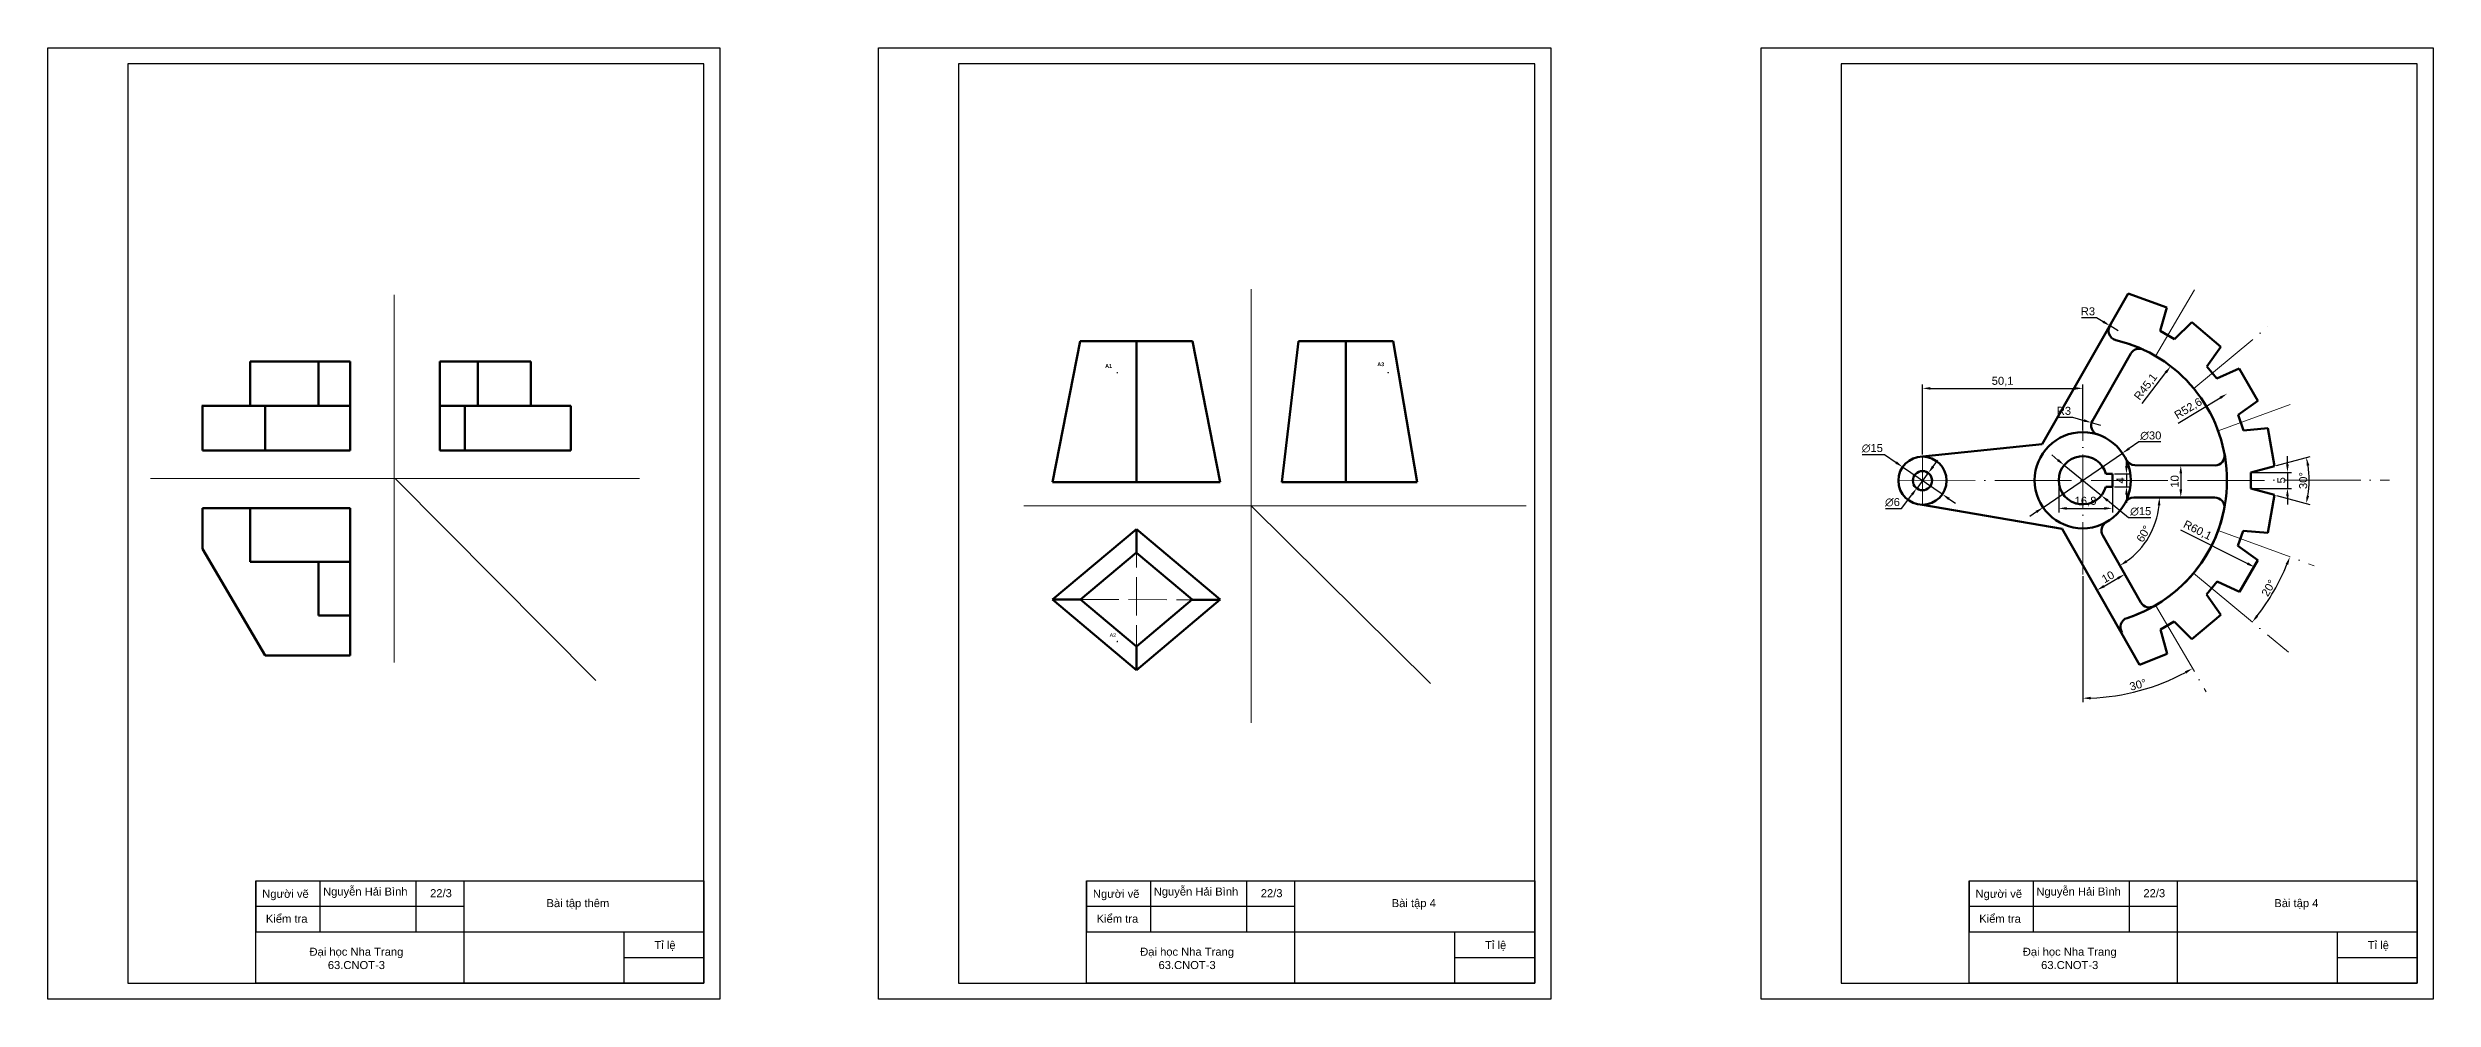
# Model space of a CAD drawing. Header units: millimetres. Extents: x 760 to 4139, y 0 to 297.
# Drawn here: x 760 to 1505, y 0 to 297 of the extents above; entities that cross this region are included whole.
import ezdxf

# ---------------------------------------------------------------- set-up
doc = ezdxf.new("R2010")
doc.units = ezdxf.units.MM
doc.linetypes.add('ACAD_ISO02W100', pattern=[15, 12, -3])
doc.linetypes.add('ACAD_ISO04W100', pattern=[30, 24, -3, 0, -3])
for name, color, linetype, lineweight in [('liendam', 10, 'Continuous', 50), ('net dut', 50, 'ACAD_ISO02W100', 20), ('net manh', 193, 'Continuous', 20), ('truc', 130, 'ACAD_ISO04W100', 20)]:
    doc.layers.add(name, color=color, linetype=linetype, lineweight=lineweight)
doc.styles.add('chu1', font='arial.ttf')
doc.styles.get("Standard").update_dxf_attribs({"font": 'arial.ttf'})
doc.dimstyles.new('ISO-25', dxfattribs={"dimtxt": 2.5, "dimasz": 2.5, "dimexe": 1.25, "dimexo": 0.625, "dimtad": 1, "dimtoh": 1, "dimdec": 1, "dimtxsty": 'Standard', "dimcen": 2.5, "dimclrd": 256, "dimclre": 256, "dimclrt": 256, "dimadec": 0, "dimazin": 0, "dimtfac": 1, "dimtdec": 1, "dimtmove": 0, "dimatfit": 3, "dimfxl": 1, "dimarcsym": 0})

# ---------------------------------------------------------------- blocks, each defined once
blk = doc.blocks.new('*D5')
at = {"lineweight": -2, "transparency": 16777216}
for p, q in [((1387.36, 181.74), (1392.01, 181.74)), ((1392.01, 181.74), (1395.63, 180.67)), ((1400.9, 179.1), (1398.02, 179.96))]:
    blk.add_line(p, q, dxfattribs=at)
at = {"transparency": 16777216}
blk.add_solid([(1395.75, 181.07), (1395.51, 180.27), (1398.02, 179.96)], dxfattribs=at)
at = {"layer": 'Defpoints', "color": 0, "transparency": 16777216}
for p in [(1398.02, 179.96), (1400.9, 179.1)]:
    blk.add_point(p, dxfattribs=at)
at = {"transparency": 16777216, "insert": (1389.37, 183.65), "char_height": 2.5, "attachment_point": 5}
blk.add_mtext('R3', dxfattribs=at)
blk = doc.blocks.new('*D6')
at = {"lineweight": -2, "transparency": 16777216}
for p, q in [((1347, 164.27), (1343.38, 159.47)), ((1348.5, 166.27), (1350, 168.26)), ((1338.62, 153.15), (1341.88, 157.47)), ((1333.64, 153.15), (1338.62, 153.15))]:
    blk.add_line(p, q, dxfattribs=at)
at = {"transparency": 16777216}
for points in [[(1348.17, 166.52), (1348.83, 166.02), (1347, 164.27)], [(1341.55, 157.72), (1342.21, 157.22), (1343.38, 159.47)]]:
    blk.add_solid(points, dxfattribs=at)
at = {"layer": 'Defpoints', "color": 0, "transparency": 16777216}
for p in [(1347, 164.27), (1343.38, 159.47)]:
    blk.add_point(p, dxfattribs=at)
at = {"transparency": 16777216, "insert": (1335.82, 155.12), "char_height": 2.5, "attachment_point": 5}
blk.add_mtext('∅6', dxfattribs=at)
blk = doc.blocks.new('*D7')
at = {"lineweight": -2, "transparency": 16777216}
for p, q in [((1326.37, 170.01), (1333.31, 170.01)), ((1333.31, 170.01), (1336.93, 167.53)), ((1351.38, 157.62), (1338.99, 166.12)), ((1353.44, 156.21), (1355.51, 154.8))]:
    blk.add_line(p, q, dxfattribs=at)
at = {"transparency": 16777216}
for points in [[(1337.17, 167.87), (1336.7, 167.19), (1338.99, 166.12)], [(1353.68, 156.55), (1353.21, 155.87), (1351.38, 157.62)]]:
    blk.add_solid(points, dxfattribs=at)
at = {"layer": 'Defpoints', "color": 0, "transparency": 16777216}
for p in [(1338.99, 166.12), (1351.38, 157.62)]:
    blk.add_point(p, dxfattribs=at)
at = {"transparency": 16777216, "insert": (1329.53, 171.98), "char_height": 2.5, "attachment_point": 5}
blk.add_mtext('∅15', dxfattribs=at)
blk = doc.blocks.new('*D8')
at = {"lineweight": -2, "transparency": 16777216}
for p, q in [((1394.86, 212.82), (1399.51, 212.82)), ((1399.51, 212.82), (1401.64, 211.51)), ((1406.32, 208.63), (1403.77, 210.2))]:
    blk.add_line(p, q, dxfattribs=at)
at = {"transparency": 16777216}
blk.add_solid([(1401.86, 211.86), (1401.42, 211.15), (1403.77, 210.2)], dxfattribs=at)
at = {"layer": 'Defpoints', "color": 0, "transparency": 16777216}
for p in [(1403.77, 210.2), (1406.32, 208.63)]:
    blk.add_point(p, dxfattribs=at)
at = {"transparency": 16777216, "insert": (1396.87, 214.72), "char_height": 2.5, "attachment_point": 5}
blk.add_mtext('R3', dxfattribs=at)
blk = doc.blocks.new('*D15')
at = {"lineweight": -2, "transparency": 16777216}
for p, q in [((1387.49, 168.31), (1385.56, 169.89)), ((1389.43, 166.73), (1401.07, 157.24)), ((1409.59, 150.3), (1403.01, 155.66)), ((1416.53, 150.3), (1409.59, 150.3))]:
    blk.add_line(p, q, dxfattribs=at)
at = {"transparency": 16777216}
for points in [[(1387.76, 168.63), (1387.23, 167.99), (1389.43, 166.73)], [(1403.28, 155.99), (1402.75, 155.34), (1401.07, 157.24)]]:
    blk.add_solid(points, dxfattribs=at)
at = {"layer": 'Defpoints', "color": 0, "transparency": 16777216}
for p in [(1389.43, 166.73), (1401.07, 157.24)]:
    blk.add_point(p, dxfattribs=at)
at = {"transparency": 16777216, "insert": (1413.37, 152.27), "char_height": 2.5, "attachment_point": 5}
blk.add_mtext('∅15', dxfattribs=at)
blk = doc.blocks.new('*D16')
at = {"lineweight": -2, "transparency": 16777216}
for p, q in [((1412.74, 173.94), (1409.72, 171.87)), ((1419.66, 173.94), (1412.74, 173.94)), ((1382.85, 153.51), (1407.65, 170.46)), ((1380.79, 152.1), (1378.72, 150.69))]:
    blk.add_line(p, q, dxfattribs=at)
at = {"transparency": 16777216}
for points in [[(1409.48, 172.22), (1409.95, 171.53), (1407.65, 170.46)], [(1380.55, 152.45), (1381.02, 151.76), (1382.85, 153.51)]]:
    blk.add_solid(points, dxfattribs=at)
at = {"layer": 'Defpoints', "color": 0, "transparency": 16777216}
for p in [(1407.65, 170.46), (1382.85, 153.51)]:
    blk.add_point(p, dxfattribs=at)
at = {"transparency": 16777216, "insert": (1416.51, 175.91), "char_height": 2.5, "attachment_point": 5}
blk.add_mtext('∅30', dxfattribs=at)
blk = doc.blocks.new('*D17')
at = {"lineweight": -2, "transparency": 16777216}
for p, q in [((1405.13, 163.96), (1410.16, 163.96)), ((1408.91, 166.46), (1408.91, 168.96)), ((1408.91, 163.96), (1408.91, 159.95)), ((1405.13, 159.95), (1410.16, 159.95)), ((1408.91, 157.45), (1408.91, 154.95))]:
    blk.add_line(p, q, dxfattribs=at)
at = {"transparency": 16777216}
for points in [[(1408.49, 166.46), (1409.32, 166.46), (1408.91, 163.96)], [(1408.49, 157.45), (1409.32, 157.45), (1408.91, 159.95)]]:
    blk.add_solid(points, dxfattribs=at)
at = {"layer": 'Defpoints', "color": 0, "transparency": 16777216}
for p in [(1404.5, 163.96), (1404.51, 159.95), (1408.91, 159.95)]:
    blk.add_point(p, dxfattribs=at)
at = {"transparency": 16777216, "insert": (1407.03, 161.96), "char_height": 2.5, "attachment_point": 5, "rotation": 90}
blk.add_mtext('4', dxfattribs=at)
blk = doc.blocks.new('*D18')
at = {"lineweight": -2, "transparency": 16777216}
for p, q in [((1387.74, 161.4), (1387.74, 151.97)), ((1404.5, 161.3), (1404.5, 151.97)), ((1390.24, 153.22), (1402, 153.22))]:
    blk.add_line(p, q, dxfattribs=at)
at = {"transparency": 16777216}
for points in [[(1390.24, 153.64), (1390.24, 152.8), (1387.74, 153.22)], [(1402, 153.64), (1402, 152.8), (1404.5, 153.22)]]:
    blk.add_solid(points, dxfattribs=at)
at = {"layer": 'Defpoints', "color": 0, "transparency": 16777216}
for p in [(1387.74, 162.02), (1404.5, 161.93), (1404.5, 153.22)]:
    blk.add_point(p, dxfattribs=at)
at = {"transparency": 16777216, "insert": (1396.12, 155.35), "char_height": 2.5, "attachment_point": 5}
blk.add_mtext('16,8', dxfattribs=at)
blk = doc.blocks.new('*D9')
at = {"lineweight": -2, "transparency": 16777216}
for p, q in [((1345.19, 170), (1345.19, 191.93)), ((1347.69, 190.68), (1392.75, 190.68)), ((1395.25, 177.63), (1395.25, 191.93))]:
    blk.add_line(p, q, dxfattribs=at)
at = {"transparency": 16777216}
for points in [[(1347.69, 191.1), (1347.69, 190.26), (1345.19, 190.68)], [(1392.75, 191.1), (1392.75, 190.26), (1395.25, 190.68)]]:
    blk.add_solid(points, dxfattribs=at)
at = {"layer": 'Defpoints', "color": 0, "transparency": 16777216}
for p in [(1395.25, 190.68), (1395.25, 177.01), (1345.19, 169.38)]:
    blk.add_point(p, dxfattribs=at)
at = {"transparency": 16777216, "insert": (1370.22, 192.81), "char_height": 2.5, "attachment_point": 5}
blk.add_mtext('50,1', dxfattribs=at)
blk = doc.blocks.new('*D10')
at = {"lineweight": -2, "transparency": 16777216}
blk.add_line((1413.79, 185.97), (1421.2, 195.6), dxfattribs=at)
blk.add_arc((1395.25, 161.87), 45.06, 349.49356, 54.02035, dxfattribs=at)
at = {"transparency": 16777216}
blk.add_solid([(1420.87, 195.86), (1421.53, 195.35), (1422.73, 197.58)], dxfattribs=at)
at = {"layer": 'Defpoints', "color": 0, "transparency": 16777216}
for p in [(1422.73, 197.58), (1395.25, 161.87)]:
    blk.add_point(p, dxfattribs=at)
at = {"transparency": 16777216, "insert": (1415.05, 191.09), "char_height": 2.5, "attachment_point": 5, "rotation": 52.43086}
blk.add_mtext('R45,1', dxfattribs=at)
blk = doc.blocks.new('*D0')
at = {"lineweight": -2, "transparency": 16777216}
blk.add_line((1425.04, 179.84), (1438.2, 187.73), dxfattribs=at)
at = {"transparency": 16777216}
blk.add_solid([(1437.98, 188.08), (1438.41, 187.37), (1440.34, 189.01)], dxfattribs=at)
at = {"layer": 'Defpoints', "color": 0, "transparency": 16777216}
for p in [(1440.34, 189.01), (1395.25, 161.99)]:
    blk.add_point(p, dxfattribs=at)
at = {"transparency": 16777216, "insert": (1428.29, 184.27), "char_height": 2.5, "attachment_point": 5, "rotation": 30.93704}
blk.add_mtext('R52,6', dxfattribs=at)
blk = doc.blocks.new('*D1')
at = {"lineweight": -2, "transparency": 16777216}
blk.add_line((1425.78, 146.53), (1446.7, 136.02), dxfattribs=at)
at = {"transparency": 16777216}
blk.add_solid([(1446.89, 136.39), (1446.51, 135.64), (1448.93, 134.89)], dxfattribs=at)
at = {"layer": 'Defpoints', "color": 0, "transparency": 16777216}
for p in [(1395.25, 161.87), (1448.93, 134.89)]:
    blk.add_point(p, dxfattribs=at)
at = {"transparency": 16777216, "insert": (1431.05, 146.26), "char_height": 2.5, "attachment_point": 5, "rotation": 333.31984}
blk.add_mtext('R60,1', dxfattribs=at)
blk = doc.blocks.new('*D11')
at = {"lineweight": -2, "transparency": 16777216}
for p, q in [((1448.39, 164.47), (1460.45, 164.47)), ((1459.2, 166.97), (1459.2, 169.47)), ((1459.2, 164.47), (1459.2, 159.47)), ((1448.39, 159.47), (1460.45, 159.47)), ((1459.2, 156.97), (1459.2, 154.47))]:
    blk.add_line(p, q, dxfattribs=at)
at = {"transparency": 16777216}
for points in [[(1458.79, 166.97), (1459.62, 166.97), (1459.2, 164.47)], [(1458.79, 156.97), (1459.62, 156.97), (1459.2, 159.47)]]:
    blk.add_solid(points, dxfattribs=at)
at = {"layer": 'Defpoints', "color": 0, "transparency": 16777216}
for p in [(1447.76, 164.47), (1447.76, 159.47), (1459.2, 159.47)]:
    blk.add_point(p, dxfattribs=at)
at = {"transparency": 16777216, "insert": (1457.31, 161.97), "char_height": 2.5, "attachment_point": 5, "rotation": 90}
blk.add_mtext('5', dxfattribs=at)
blk = doc.blocks.new('*D12')
at = {"lineweight": -2, "transparency": 16777216}
for p, q in [((1455.76, 166.6), (1466.31, 169.4)), ((1455.77, 157.27), (1466.24, 154.39))]:
    blk.add_line(p, q, dxfattribs=at)
blk.add_arc((1438.5, 162.01), 27.52, 349.84286, 9.66561, dxfattribs=at)
at = {"transparency": 16777216}
for points in [[(1465.22, 166.54), (1466.04, 166.72), (1465.1, 169.08)], [(1465.99, 157.07), (1465.18, 157.25), (1465.04, 154.72)]]:
    blk.add_solid(points, dxfattribs=at)
at = {"layer": 'Defpoints', "color": 0, "transparency": 16777216}
for p in [(1447.76, 164.47), (1455.16, 166.44), (1447.76, 159.47), (1455.17, 157.43), (1465.9, 159.48)]:
    blk.add_point(p, dxfattribs=at)
at = {"transparency": 16777216, "insert": (1464.12, 161.9), "char_height": 2.5, "attachment_point": 5, "rotation": 89.75424}
blk.add_mtext('30°', dxfattribs=at)
blk = doc.blocks.new('*D13')
at = {"lineweight": -2, "transparency": 16777216}
blk.add_line((1395.25, 132.01), (1395.25, 92.71), dxfattribs=at)
blk.add_arc((1395.25, 161.83), 67.87, 272.1106, 298.22358, dxfattribs=at)
at = {"transparency": 16777216}
for points in [[(1427.15, 102.39), (1427.55, 101.66), (1429.53, 103.25)], [(1397.76, 93.59), (1397.75, 94.42), (1395.25, 93.96)]]:
    blk.add_solid(points, dxfattribs=at)
at = {"layer": 'Defpoints', "color": 0, "transparency": 16777216}
for p in [(1395.25, 191.11), (1395.25, 132.63), (1417.99, 122.97), (1407.17, 95.01), (1433.81, 95.94)]:
    blk.add_point(p, dxfattribs=at)
at = {"transparency": 16777216, "insert": (1412.51, 98.16), "char_height": 2.5, "attachment_point": 5, "rotation": 15.16709}
blk.add_mtext('30°', dxfattribs=at)
blk = doc.blocks.new('*D14')
at = {"lineweight": -2, "transparency": 16777216}
blk.add_arc((1395.07, 161.99), 69.15, 322.28715, 337.71783, dxfattribs=at)
at = {"transparency": 16777216}
for points in [[(1458.67, 135.92), (1459.44, 135.61), (1459.96, 138.09)], [(1450.1, 119.42), (1449.45, 119.95), (1448.21, 117.73)]]:
    blk.add_solid(points, dxfattribs=at)
at = {"layer": 'Defpoints', "color": 0, "transparency": 16777216}
for p in [(1437.55, 146.34), (1467.52, 135.31), (1429.86, 133.01), (1452.89, 124.06), (1459.48, 108.35)]:
    blk.add_point(p, dxfattribs=at)
at = {"transparency": 16777216, "insert": (1453.31, 128.36), "char_height": 2.5, "attachment_point": 5, "rotation": 60.00249}
blk.add_mtext('20°', dxfattribs=at)
blk = doc.blocks.new('*D3')
at = {"lineweight": -2, "transparency": 16777216}
for p, q in [((1399.45, 128.18), (1400.35, 126.61)), ((1401.9, 128.94), (1406.24, 131.41)), ((1408.13, 133.14), (1409.03, 131.57))]:
    blk.add_line(p, q, dxfattribs=at)
at = {"transparency": 16777216}
for points in [[(1401.69, 129.3), (1402.11, 128.58), (1399.73, 127.7)], [(1406.03, 131.77), (1406.44, 131.05), (1408.41, 132.65)]]:
    blk.add_solid(points, dxfattribs=at)
at = {"layer": 'Defpoints', "color": 0, "transparency": 16777216}
for p in [(1399.14, 128.73), (1407.82, 133.68), (1408.41, 132.65)]:
    blk.add_point(p, dxfattribs=at)
at = {"transparency": 16777216, "insert": (1403.13, 131.83), "char_height": 2.5, "attachment_point": 5, "rotation": 29.70311}
blk.add_mtext('10', dxfattribs=at)
blk = doc.blocks.new('*D4')
at = {"lineweight": -2, "transparency": 16777216}
for p, q in [((1427.22, 166.67), (1424.63, 166.67)), ((1425.88, 164.17), (1425.88, 159.14)), ((1427.21, 156.64), (1424.63, 156.64))]:
    blk.add_line(p, q, dxfattribs=at)
at = {"transparency": 16777216}
for points in [[(1425.47, 164.17), (1426.3, 164.17), (1425.88, 166.67)], [(1425.47, 159.14), (1426.3, 159.14), (1425.88, 156.64)]]:
    blk.add_solid(points, dxfattribs=at)
at = {"layer": 'Defpoints', "color": 0, "transparency": 16777216}
for p in [(1427.84, 166.67), (1425.88, 156.64), (1427.84, 156.64)]:
    blk.add_point(p, dxfattribs=at)
at = {"transparency": 16777216, "insert": (1423.98, 161.65), "char_height": 2.5, "attachment_point": 5, "rotation": 89.98189}
blk.add_mtext('10', dxfattribs=at)
blk = doc.blocks.new('*D2')
at = {"lineweight": -2, "transparency": 16777216}
blk.add_arc((1394.72, 156.65), 24.5, 305.55273, 354.13227, dxfattribs=at)
at = {"transparency": 16777216}
for points in [[(1418.67, 154.16), (1419.51, 154.12), (1419.22, 156.64)], [(1409.19, 136.36), (1408.74, 137.07), (1406.86, 135.37)]]:
    blk.add_solid(points, dxfattribs=at)
at = {"layer": 'Defpoints', "color": 0, "transparency": 16777216}
for p in [(1411.23, 156.64), (1436.49, 156.63), (1401.48, 144.79), (1413.43, 140.83), (1413.44, 123.83)]:
    blk.add_point(p, dxfattribs=at)
at = {"transparency": 16777216, "insert": (1414.26, 145.29), "char_height": 2.5, "attachment_point": 5, "rotation": 59.8425}
blk.add_mtext('60°', dxfattribs=at)

msp = doc.modelspace()

# ---------------------------------------------------------------- linework, layer by layer
for p, q in [((824.55, 37), (824.55, 21)), ((844.55, 37), (844.55, 21)), ((874.55, 37), (874.55, 21)), ((889.55, 37), (889.55, 5)), ((1084.05, 37), (1084.05, 21)), ((1104.05, 37), (1104.05, 21)), ((1134.05, 37), (1134.05, 21)), ((1149.05, 37), (1149.05, 5)), ((1359.76, 37), (1359.76, 21)), ((1379.76, 37), (1379.76, 21)), ((1409.76, 37), (1409.76, 21)), ((1424.76, 37), (1424.76, 5)), ((889.55, 29), (824.55, 29)), ((1149.05, 29), (1084.05, 29)), ((1424.76, 29), (1359.76, 29)), ((824.55, 21), (964.55, 21)), ((939.55, 21), (939.55, 5)), ((1084.05, 21), (1224.05, 21)), ((1199.05, 21), (1199.05, 5)), ((1359.76, 21), (1499.76, 21)), ((1474.76, 21), (1474.76, 5)), ((939.55, 13), (964.55, 13)), ((1199.05, 13), (1224.05, 13)), ((1474.76, 13), (1499.76, 13))]:
    msp.add_line(p, q)
for points in [[(759.55, 0), (759.55, 297), (969.55, 297), (969.55, 0), (759.55, 0)], [(784.55, 5), (964.55, 5), (964.55, 292), (784.55, 292)], [(1019.05, 0), (1019.05, 297), (1229.05, 297), (1229.05, 0), (1019.05, 0)], [(1044.05, 5), (1224.05, 5), (1224.05, 292), (1044.05, 292)], [(1294.76, 0), (1294.76, 297), (1504.76, 297), (1504.76, 0), (1294.76, 0)], [(1319.76, 5), (1499.76, 5), (1499.76, 292), (1319.76, 292)], [(964.55, 5), (824.55, 5), (824.55, 37), (964.55, 37)], [(1224.05, 5), (1084.05, 5), (1084.05, 37), (1224.05, 37)], [(1499.76, 5), (1359.76, 5), (1359.76, 37), (1499.76, 37)]]:
    msp.add_lwpolyline(points, close=True)
at = {"layer": 'liendam'}
for p, q in [((1382.56, 173.24), (1409.44, 220.28)), ((1409.44, 220.28), (1421.5, 215.91)), ((1419.44, 208.66), (1421.5, 215.91)), ((1419.44, 208.66), (1423.92, 206.05)), ((1423.92, 206.05), (1429.36, 211.33)), ((1429.36, 211.33), (1438.38, 203.69)), ((1082.05, 205.46), (1073.43, 161.42)), ((1082.05, 205.46), (1073.43, 161.42)), ((1082.05, 205.46), (1117.19, 205.46)), ((1082.05, 205.46), (1117.19, 205.46)), ((1099.62, 161.42), (1099.62, 205.37)), ((1117.19, 205.46), (1125.81, 161.42)), ((1117.19, 205.46), (1125.81, 161.42)), ((1150.24, 205.46), (1145.03, 161.42)), ((1150.24, 205.46), (1179.88, 205.46)), ((1165.08, 161.42), (1165.08, 205.46)), ((1179.88, 205.46), (1187.31, 161.42)), ((1398.29, 180.59), (1410.26, 201.55)), ((1433.97, 197.55), (1438.38, 203.69)), ((822.76, 199.09), (854.03, 199.09)), ((822.76, 199.09), (822.76, 185.19)), ((844.18, 199.09), (844.18, 185.19)), ((854.03, 199.09), (854.03, 171.3)), ((882.03, 199.09), (882.03, 171.3)), ((882.03, 199.09), (910.52, 199.09)), ((893.88, 185.19), (893.88, 199.09)), ((910.52, 199.09), (910.52, 185.19)), ((1433.97, 197.55), (1437.17, 193.71)), ((1437.17, 193.71), (1444.11, 196.84)), ((1444.11, 196.84), (1449.93, 186.77)), ((1443.76, 182.38), (1449.93, 186.77)), ((854.03, 185.19), (807.74, 185.19)), ((807.91, 171.3), (807.91, 185.19)), ((827.43, 185.19), (827.43, 171.3)), ((910.52, 185.19), (882.03, 185.19)), ((889.81, 171.3), (889.81, 185.19)), ((910.52, 185.19), (922.97, 185.19)), ((922.97, 185.19), (922.97, 171.3)), ((1443.76, 182.38), (1445.5, 177.57)), ((1345.19, 169.38), (1382.56, 173.24)), ((1445.5, 177.57), (1453.05, 178.25)), ((1453.05, 178.25), (1455.16, 166.44)), ((807.91, 171.3), (854.03, 171.3)), ((807.91, 171.3), (854.03, 171.3)), ((882.03, 171.3), (922.97, 171.3)), ((1402.5, 163.96), (1404.5, 163.96)), ((1404.5, 163.96), (1404.51, 159.95)), ((1411.53, 166.7), (1436.57, 166.65)), ((1447.76, 164.47), (1455.16, 166.44)), ((1447.76, 164.47), (1447.76, 159.47)), ((1073.43, 161.42), (1125.81, 161.42)), ((1073.43, 161.42), (1125.81, 161.42)), ((1145.03, 161.42), (1187.31, 161.42)), ((1387.74, 161.99), (1387.74, 161.93)), ((1402.48, 159.95), (1404.51, 159.95)), ((1411.23, 156.64), (1436.49, 156.63)), ((1447.76, 159.47), (1455.17, 157.43)), ((1455.17, 157.43), (1453.09, 145.6)), ((807.91, 153.3), (854.03, 153.3)), ((807.91, 153.3), (807.91, 140.63)), ((822.76, 153.3), (822.76, 136.54)), ((854.03, 153.3), (854.03, 107.3)), ((1345.19, 154.36), (1388.82, 146.83)), ((1099.62, 146.78), (1073.43, 124.76)), ((1099.62, 146.78), (1125.81, 124.76)), ((1099.62, 146.78), (1099.62, 139.43)), ((1388.82, 146.83), (1413.02, 104.4)), ((1401.48, 144.79), (1413.44, 123.83)), ((1445.41, 146.25), (1443.65, 141.48)), ((1445.41, 146.25), (1453.09, 145.6)), ((807.91, 140.63), (827.43, 107.3)), ((822.76, 136.54), (854.03, 136.54)), ((844.18, 136.54), (844.18, 119.81)), ((1099.62, 139.43), (1082.14, 124.77)), ((1099.65, 139.38), (1117.06, 124.74)), ((1443.65, 141.48), (1449.95, 137.02)), ((1449.95, 137.02), (1444.27, 127.14)), ((1437.25, 130.37), (1433.88, 126.33)), ((1437.25, 130.37), (1444.27, 127.14)), ((844.18, 119.81), (854.03, 119.81)), ((1082.16, 124.77), (1073.43, 124.76)), ((1073.43, 124.76), (1099.62, 102.74)), ((1082.16, 124.77), (1099.62, 110.09)), ((1099.62, 102.74), (1125.81, 124.76)), ((1099.62, 110.08), (1117.06, 124.74)), ((1117.02, 124.71), (1125.81, 124.71)), ((1438.37, 120.04), (1429.34, 112.4)), ((1433.88, 126.33), (1438.37, 120.04)), ((1423.82, 117.86), (1419.56, 115.38)), ((1419.56, 115.38), (1421.59, 107.87)), ((1423.82, 117.86), (1429.34, 112.4)), ((854.03, 107.3), (827.43, 107.3)), ((1099.62, 102.74), (1099.62, 110.09)), ((1421.59, 107.87), (1413, 104.39))]:
    msp.add_line(p, q, dxfattribs=at)
at = {"layer": 'liendam', "const_width": 0.239}
for points in [[(1093.54, 195.57, 1), (1093.78, 195.57, 1)], [(1178.17, 195.57, 1), (1178.41, 195.57, 1)], [(1093.54, 111.65, 1), (1093.78, 111.65, 1)]]:
    msp.add_lwpolyline(points, format="xyb", close=True, dxfattribs=at)
at = {"layer": 'liendam'}
for centre, radius in [((1395.25, 161.99), 15.02), ((1345.19, 161.87), 7.51), ((1345.19, 161.87), 3)]:
    msp.add_circle(centre, radius, dxfattribs=at)
for centre, radius, start, end in [((1406.32, 208.63), 2.99, 136.3708, 256.68801), ((1395.25, 161.87), 45.06, 65.23025, 76.68801), ((1395.25, 161.87), 45.06, 287.87624, 76.68801), ((1412.87, 200.06), 3, 65.23025, 150.26073), ((1400.9, 179.1), 3, 150.26073, 251.73234), ((1395.25, 161.99), 7.51, 15.20124, 344.26863), ((1411.54, 169.71), 3, 205.36343, 269.87515), ((1436.58, 169.65), 3, 269.87515, 10.66626), ((1411.22, 153.64), 3, 89.98189, 152.3963), ((1436.49, 153.63), 3, 348.69882, 89.98189), ((1395.25, 161.87), 45.06, 287.87624, 348.69882), ((1404.09, 146.28), 3, 119.36554, 209.70311), ((1416.05, 125.32), 3, 209.70311, 299.63803), ((1410.01, 116.13), 3, 107.87624, 214.45935)]:
    msp.add_arc(centre, radius, start, end, dxfattribs=at)
at = {"layer": 'net dut'}
for p, q in [((1135.45, 161.42), (1135.45, 161.42)), ((1099.62, 146.78), (1099.62, 102.74)), ((1082.16, 124.77), (1117.06, 124.71))]:
    msp.add_line(p, q, dxfattribs=at)
at = {"layer": 'net manh'}
for p, q in [((867.82, 219.92), (867.82, 105.09)), ((1135.45, 221.68), (1135.45, 86.3)), ((944.37, 162.5), (791.71, 162.5)), ((868.04, 162.5), (930.79, 99.45)), ((1064.43, 154.05), (1221.35, 154.05)), ((1135.45, 153.99), (1191.53, 98.57))]:
    msp.add_line(p, q, dxfattribs=at)
at = {"layer": 'truc'}
for p, q in [((1418.03, 200.75), (1431.41, 223.54)), ((1429.92, 190.66), (1453.11, 209.89)), ((1437.54, 177.42), (1462.56, 186.6)), ((1337.68, 161.86), (1491.05, 162.01)), ((1437.55, 146.34), (1467.52, 135.31)), ((1429.86, 133.01), (1459.48, 108.35)), ((1417.99, 122.97), (1433.81, 95.94))]:
    msp.add_line(p, q, dxfattribs=at)
at = {"layer": 'truc', "ltscale": 0.7}
for p, q in [((1395.25, 191.11), (1395.25, 132.63)), ((1345.19, 169.38), (1345.19, 154.36))]:
    msp.add_line(p, q, dxfattribs=at)

# ---------------------------------------------------------------- texts
at = {"char_height": 2.5, "attachment_point": 1, "style": 'chu1'}
for s, width, heights, insert in [('\\pxi-1,l1,qd,t0;{\\fArial|b0|i0|c163|p34;Người vẽ}', 15.3728, [4.3], (826.57, 34.16)), ('\\pxi-1,l1,qd,t0;{\\fArial|b0|i0|c163|p34;Nguyễn Hải Bình}', 28.748, [4.3], (845.56, 34.88)), ('22/3', 7.0878, [0], (879, 34.36)), ('{\\fArial|b0|i0|c163|p34;\\C0;Bài tập thêm}', 22.8509, [0], (915.36, 31.26)), ('\\pxi-1,l1,qd,t0;{\\fArial|b0|i0|c163|p34;Người vẽ}', 15.3728, [4.3], (1086.06, 34.16)), ('\\pxi-1,l1,qd,t0;{\\fArial|b0|i0|c163|p34;Nguyễn Hải Bình}', 28.748, [4.3], (1105.05, 34.88)), ('22/3', 7.0878, [0], (1138.49, 34.36)), ('\\pxqc;{\\fArial|b0|i0|c163|p34;\\C0;Bài tập \\fArial|b0|i0|c0|p34;4}', 22.8509, [0], (1174.86, 31.26)), ('\\pxi-1,l1,qd,t0;{\\fArial|b0|i0|c163|p34;Người vẽ}', 15.3728, [4.3], (1361.77, 34.16)), ('\\pxi-1,l1,qd,t0;{\\fArial|b0|i0|c163|p34;Nguyễn Hải Bình}', 28.748, [4.3], (1380.76, 34.88)), ('22/3', 7.0878, [0], (1414.2, 34.36)), ('\\pxqc;{\\fArial|b0|i0|c163|p34;\\C0;Bài tập \\fArial|b0|i0|c0|p34;4}', 22.8509, [0], (1450.56, 31.26)), ('\\pxqd,t0;{\\fArial|b0|i0|c163|p34;Kiểm tra }', 15.3728, [4.3], (827.71, 26.39)), ('\\pxqd,t0;{\\fArial|b0|i0|c163|p34;Kiểm tra }', 15.3728, [4.3], (1087.21, 26.39)), ('\\pxqd,t0;{\\fArial|b0|i0|c163|p34;Kiểm tra }', 15.3728, [4.3], (1362.92, 26.39)), ('\\pxqc;{\\fArial|b0|i0|c163|p34;Đại học Nha Trang\\P63.CNOT-3}', 49.865, [0], (831.05, 16.09)), ('\\pxqc;{\\fArial|b0|i0|c163|p34;\\C0;Tỉ lệ}', 10.602, [0], (947.08, 18.15)), ('\\pxqc;{\\fArial|b0|i0|c163|p34;Đại học Nha Trang\\P63.CNOT-3}', 49.865, [0], (1090.54, 16.09)), ('\\pxqc;{\\fArial|b0|i0|c163|p34;\\C0;Tỉ lệ}', 10.602, [0], (1206.57, 18.15)), ('\\pxqc;{\\fArial|b0|i0|c163|p34;Đại học Nha Trang\\P63.CNOT-3}', 49.865, [0], (1366.25, 16.09)), ('\\pxqc;{\\fArial|b0|i0|c163|p34;\\C0;Tỉ lệ}', 10.602, [0], (1482.28, 18.15))]:
    msp.add_mtext_dynamic_manual_height_columns(s, width=width, gutter_width=12.5, heights=heights, dxfattribs=dict(at, insert=insert))
at = {"layer": 'liendam', "attachment_point": 1, "style": 'chu1'}
for s, width, insert, char_height in [('{\\fArial|b1|i0|c0|p34;A1}', 3.7773, (1089.88, 198.26), 1.1968), ('{\\fArial|b1|i0|c0|p34;A3}', 3.3925, (1174.9, 198.81), 1.1968), ('A2 ', 2.3944, (1091.27, 114.24), 1.197)]:
    msp.add_mtext_dynamic_manual_height_columns(s, width=width, gutter_width=5.98, heights=[0], dxfattribs=dict(at, insert=insert, char_height=char_height))

# ---------------------------------------------------------------- dimensions: what is measured, and where the dimension line sits
dim = msp.add_radius_dim(center=(1406.32, 208.63), mpoint=(1403.77, 210.2), dimstyle='ISO-25')
dim.commit()
dim.dimension.update_dxf_attribs({"geometry": '*D8', "text_midpoint": (1396.87, 214.72)})
for base, p1, p2, picture, middle in [((1395.25, 190.68), (1345.19, 169.38), (1395.25, 177.01), '*D9', (1370.22, 192.81)), ((1404.5, 153.22), (1387.74, 162.02), (1404.5, 161.93), '*D18', (1396.12, 155.35))]:
    dim = msp.add_linear_dim(base=base, p1=p1, p2=p2, dimstyle='ISO-25')
    dim.commit()
    dim.dimension.update_dxf_attribs({"geometry": picture, "text_midpoint": middle})
for center, mpoint, picture, middle in [((1395.25, 161.87), (1422.73, 197.58), '*D10', (1416.73, 189.79)), ((1395.25, 161.99), (1440.34, 189.01), '*D0', (1429.38, 182.44)), ((1400.9, 179.1), (1398.02, 179.96), '*D5', (1389.37, 181.74)), ((1395.25, 161.87), (1448.93, 134.89), '*D1', (1430.09, 144.36))]:
    dim = msp.add_radius_dim(center=center, mpoint=mpoint, dimstyle='ISO-25')
    dim.commit()
    dim.dimension.update_dxf_attribs({"geometry": picture, "text_midpoint": middle, "dimtype": 164})
for base, line1, line2, picture, middle in [((1407.17, 95.01), ((1417.99, 122.97), (1433.81, 95.94)), ((1395.25, 191.11), (1395.25, 132.63)), '*D13', (1412.51, 98.16)), ((1465.9, 159.48), ((1447.76, 159.47), (1455.17, 157.43)), ((1447.76, 164.47), (1455.16, 166.44)), '*D12', (1464.12, 161.9)), ((1413.43, 140.83), ((1411.23, 156.64), (1436.49, 156.63)), ((1401.48, 144.79), (1413.44, 123.83)), '*D2', (1414.26, 145.29)), ((1452.89, 124.06), ((1437.55, 146.34), (1467.52, 135.31)), ((1429.86, 133.01), (1459.48, 108.35)), '*D14', (1453.31, 128.36))]:
    dim = msp.add_angular_dim_2l(base=base, line1=line1, line2=line2, dimstyle='ISO-25')
    dim.commit()
    dim.dimension.update_dxf_attribs({"geometry": picture, "text_midpoint": middle})
for p1, p2, picture, middle in [((1351.38, 157.62), (1338.99, 166.12), '*D7', (1329.53, 170.01)), ((1382.85, 153.51), (1407.65, 170.46), '*D16', (1416.51, 173.94)), ((1347, 164.27), (1343.38, 159.47), '*D6', (1335.82, 153.15)), ((1389.43, 166.73), (1401.07, 157.24), '*D15', (1413.37, 150.3))]:
    dim = msp.add_diameter_dim_2p(p1=p1, p2=p2, dimstyle='ISO-25')
    dim.commit()
    dim.dimension.update_dxf_attribs({"geometry": picture, "text_midpoint": middle, "dimtype": 163})
for base, p1, p2, picture, middle in [((1408.91, 159.95), (1404.5, 163.96), (1404.51, 159.95), '*D17', (1407.03, 161.96)), ((1459.2, 159.47), (1447.76, 164.47), (1447.76, 159.47), '*D11', (1457.31, 161.97))]:
    dim = msp.add_linear_dim(base=base, p1=p1, p2=p2, angle=90, dimstyle='ISO-25')
    dim.commit()
    dim.dimension.update_dxf_attribs({"geometry": picture, "text_midpoint": middle})
for p1, p2, distance, picture, middle in [((1427.84, 166.67), (1427.84, 156.64), -1.96, '*D4', (1423.98, 161.65)), ((1399.14, 128.73), (1407.82, 133.68), -1.18, '*D3', (1403.13, 131.83))]:
    dim = msp.add_aligned_dim(p1=p1, p2=p2, distance=distance, dimstyle='ISO-25')
    dim.commit()
    dim.dimension.update_dxf_attribs({"geometry": picture, "text_midpoint": middle})

doc.saveas('drawing.dxf')
